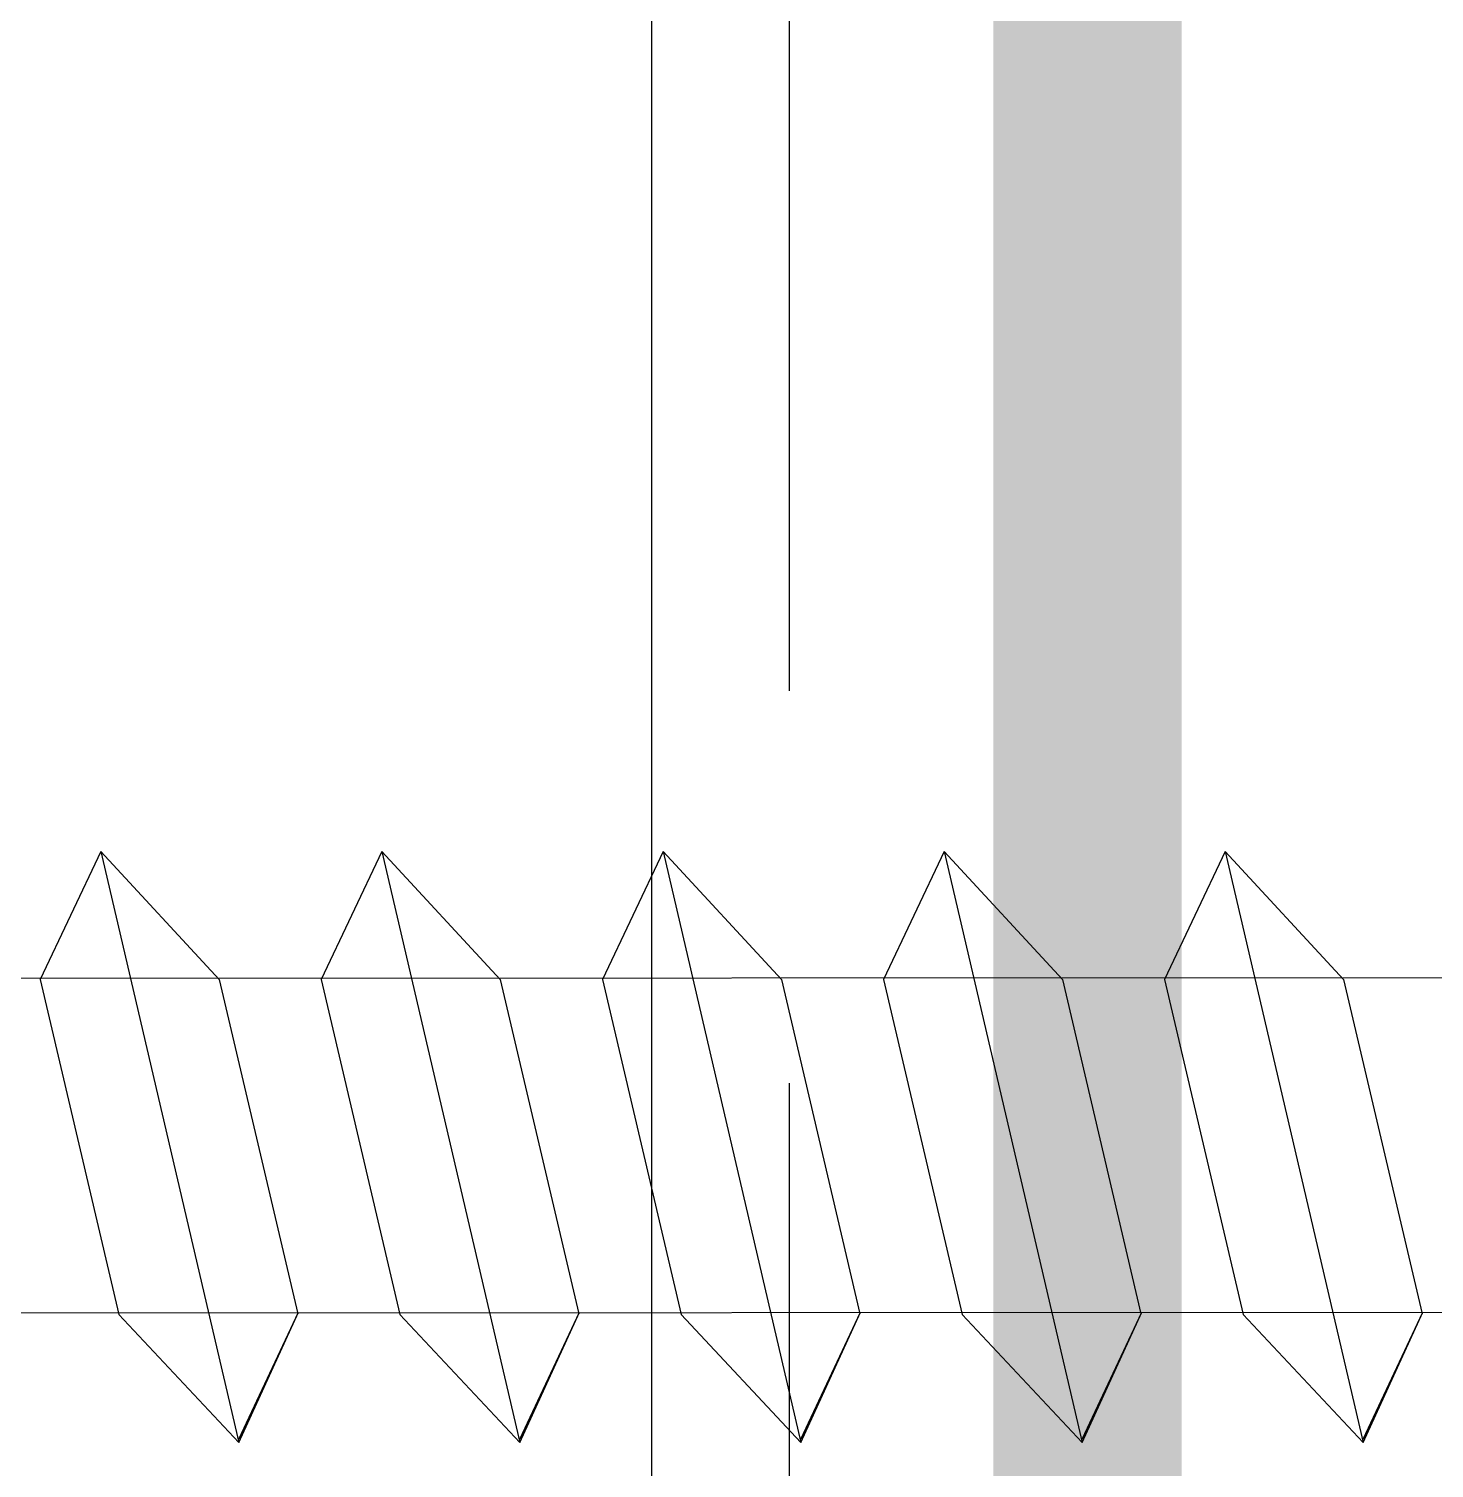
# Model space of a CAD drawing. Header units: inches. Extents: x 299.4 to 319.5, y -77.1 to -60.4.
# Drawn here: x 309.3407 to 309.7884, y -66.775 to -66.3166 of the extents above; entities that cross this region are included whole.
import ezdxf

# ---------------------------------------------------------------- set-up
doc = ezdxf.new("R2010")
doc.units = ezdxf.units.IN
doc.header["$MEASUREMENT"] = 0
doc.linetypes.add('HIDDEN', pattern=[0.375, 0.25, -0.125])
doc.layers.get('0').update_dxf_attribs({"linetype": 'CONTINUOUS'})
for name, color, linetype in [('FSBP-ACCESSORY-OTHER', 7, 'CONTINUOUS'), ('FSBP-ADHESIVE', 1, 'HIDDEN'), ('FSBP-MEMBRANE', 7, 'CONTINUOUS'), ('FSBP-WOOD', 7, 'CONTINUOUS')]:
    doc.layers.add(name, color=color, linetype=linetype)

msp = doc.modelspace()

# ---------------------------------------------------------------- linework, layer by layer
for p, q in [((309.36367, -66.5786), (309.34434, -66.61938)), ((309.36367, -66.5786), (309.34434, -66.61938)), ((309.36367, -66.5786), (309.34434, -66.61938)), ((309.36367, -66.5786), (309.34434, -66.61938)), ((309.36367, -66.5786), (309.34434, -66.61938)), ((309.36367, -66.5786), (309.34434, -66.61938)), ((309.36367, -66.5786), (309.34434, -66.61938)), ((309.36367, -66.5786), (309.34434, -66.61938)), ((309.36367, -66.5786), (309.34434, -66.61938)), ((309.36367, -66.5786), (309.34434, -66.61938)), ((309.36367, -66.5786), (309.34434, -66.61938)), ((309.36367, -66.5786), (309.34434, -66.61938)), ((309.36367, -66.5786), (309.34434, -66.61938)), ((309.36367, -66.5786), (309.34434, -66.61938)), ((309.36367, -66.5786), (309.34434, -66.61938)), ((309.36367, -66.5786), (309.34434, -66.61938)), ((309.36367, -66.5786), (309.4076, -66.76681)), ((309.36367, -66.5786), (309.40137, -66.61935)), ((309.36367, -66.5786), (309.4076, -66.76681)), ((309.36367, -66.5786), (309.40137, -66.61935)), ((309.36367, -66.5786), (309.4076, -66.76681)), ((309.36367, -66.5786), (309.40137, -66.61935)), ((309.36367, -66.5786), (309.4076, -66.76681)), ((309.36367, -66.5786), (309.40137, -66.61935)), ((309.36367, -66.5786), (309.4076, -66.76681)), ((309.36367, -66.5786), (309.40137, -66.61935)), ((309.36367, -66.5786), (309.4076, -66.76681)), ((309.36367, -66.5786), (309.40137, -66.61935)), ((309.36367, -66.5786), (309.4076, -66.76681)), ((309.36367, -66.5786), (309.40137, -66.61935)), ((309.36367, -66.5786), (309.4076, -66.76681)), ((309.36367, -66.5786), (309.40137, -66.61935)), ((309.36367, -66.5786), (309.4076, -66.76681)), ((309.36367, -66.5786), (309.40137, -66.61935)), ((309.36367, -66.5786), (309.4076, -66.76681)), ((309.36367, -66.5786), (309.40137, -66.61935)), ((309.36367, -66.5786), (309.4076, -66.76681)), ((309.36367, -66.5786), (309.40137, -66.61935)), ((309.36367, -66.5786), (309.4076, -66.76681)), ((309.36367, -66.5786), (309.40137, -66.61935)), ((309.36367, -66.5786), (309.4076, -66.76681)), ((309.36367, -66.5786), (309.40137, -66.61935)), ((309.36367, -66.5786), (309.4076, -66.76681)), ((309.36367, -66.5786), (309.40137, -66.61935)), ((309.36367, -66.5786), (309.4076, -66.76681)), ((309.36367, -66.5786), (309.40137, -66.61935)), ((309.36367, -66.5786), (309.4076, -66.76681)), ((309.36367, -66.5786), (309.40137, -66.61935)), ((309.4532, -66.5786), (309.43387, -66.61938)), ((309.4532, -66.5786), (309.43387, -66.61938)), ((309.4532, -66.5786), (309.43387, -66.61938)), ((309.4532, -66.5786), (309.43387, -66.61938)), ((309.4532, -66.5786), (309.43387, -66.61938)), ((309.4532, -66.5786), (309.43387, -66.61938)), ((309.4532, -66.5786), (309.43387, -66.61938)), ((309.4532, -66.5786), (309.43387, -66.61938)), ((309.4532, -66.5786), (309.43387, -66.61938)), ((309.4532, -66.5786), (309.43387, -66.61938)), ((309.4532, -66.5786), (309.43387, -66.61938)), ((309.4532, -66.5786), (309.43387, -66.61938)), ((309.4532, -66.5786), (309.43387, -66.61938)), ((309.4532, -66.5786), (309.43387, -66.61938)), ((309.4532, -66.5786), (309.43387, -66.61938)), ((309.4532, -66.5786), (309.43387, -66.61938)), ((309.4532, -66.5786), (309.49713, -66.76681)), ((309.4532, -66.5786), (309.4909, -66.61935)), ((309.4532, -66.5786), (309.49713, -66.76681)), ((309.4532, -66.5786), (309.4909, -66.61935)), ((309.4532, -66.5786), (309.49713, -66.76681)), ((309.4532, -66.5786), (309.4909, -66.61935)), ((309.4532, -66.5786), (309.49713, -66.76681)), ((309.4532, -66.5786), (309.4909, -66.61935)), ((309.4532, -66.5786), (309.49713, -66.76681)), ((309.4532, -66.5786), (309.4909, -66.61935)), ((309.4532, -66.5786), (309.49713, -66.76681)), ((309.4532, -66.5786), (309.4909, -66.61935)), ((309.4532, -66.5786), (309.49713, -66.76681)), ((309.4532, -66.5786), (309.4909, -66.61935)), ((309.4532, -66.5786), (309.49713, -66.76681)), ((309.4532, -66.5786), (309.4909, -66.61935)), ((309.4532, -66.5786), (309.49713, -66.76681)), ((309.4532, -66.5786), (309.4909, -66.61935)), ((309.4532, -66.5786), (309.49713, -66.76681)), ((309.4532, -66.5786), (309.4909, -66.61935)), ((309.4532, -66.5786), (309.49713, -66.76681)), ((309.4532, -66.5786), (309.4909, -66.61935)), ((309.4532, -66.5786), (309.49713, -66.76681)), ((309.4532, -66.5786), (309.4909, -66.61935)), ((309.4532, -66.5786), (309.49713, -66.76681)), ((309.4532, -66.5786), (309.4909, -66.61935)), ((309.4532, -66.5786), (309.49713, -66.76681)), ((309.4532, -66.5786), (309.4909, -66.61935)), ((309.4532, -66.5786), (309.49713, -66.76681)), ((309.4532, -66.5786), (309.4909, -66.61935)), ((309.4532, -66.5786), (309.49713, -66.76681)), ((309.4532, -66.5786), (309.4909, -66.61935)), ((309.54273, -66.5786), (309.5234, -66.61938)), ((309.54273, -66.5786), (309.5234, -66.61938)), ((309.54273, -66.5786), (309.5234, -66.61938)), ((309.54273, -66.5786), (309.5234, -66.61938)), ((309.54273, -66.5786), (309.5234, -66.61938)), ((309.54273, -66.5786), (309.5234, -66.61938)), ((309.54273, -66.5786), (309.5234, -66.61938)), ((309.54273, -66.5786), (309.5234, -66.61938)), ((309.54273, -66.5786), (309.5234, -66.61938)), ((309.54273, -66.5786), (309.5234, -66.61938)), ((309.54273, -66.5786), (309.5234, -66.61938)), ((309.54273, -66.5786), (309.5234, -66.61938)), ((309.54273, -66.5786), (309.5234, -66.61938)), ((309.54273, -66.5786), (309.5234, -66.61938)), ((309.54273, -66.5786), (309.5234, -66.61938)), ((309.54273, -66.5786), (309.5234, -66.61938)), ((309.54273, -66.5786), (309.58666, -66.76681)), ((309.54273, -66.5786), (309.58043, -66.61935)), ((309.54273, -66.5786), (309.58666, -66.76681)), ((309.54273, -66.5786), (309.58043, -66.61935)), ((309.54273, -66.5786), (309.58666, -66.76681)), ((309.54273, -66.5786), (309.58043, -66.61935)), ((309.54273, -66.5786), (309.58666, -66.76681)), ((309.54273, -66.5786), (309.58043, -66.61935)), ((309.54273, -66.5786), (309.58666, -66.76681)), ((309.54273, -66.5786), (309.58043, -66.61935)), ((309.54273, -66.5786), (309.58666, -66.76681)), ((309.54273, -66.5786), (309.58043, -66.61935)), ((309.54273, -66.5786), (309.58666, -66.76681)), ((309.54273, -66.5786), (309.58043, -66.61935)), ((309.54273, -66.5786), (309.58666, -66.76681)), ((309.54273, -66.5786), (309.58043, -66.61935)), ((309.54273, -66.5786), (309.58666, -66.76681)), ((309.54273, -66.5786), (309.58043, -66.61935)), ((309.54273, -66.5786), (309.58666, -66.76681)), ((309.54273, -66.5786), (309.58043, -66.61935)), ((309.54273, -66.5786), (309.58666, -66.76681)), ((309.54273, -66.5786), (309.58043, -66.61935)), ((309.54273, -66.5786), (309.58666, -66.76681)), ((309.54273, -66.5786), (309.58043, -66.61935)), ((309.54273, -66.5786), (309.58666, -66.76681)), ((309.54273, -66.5786), (309.58043, -66.61935)), ((309.54273, -66.5786), (309.58666, -66.76681)), ((309.54273, -66.5786), (309.58043, -66.61935)), ((309.54273, -66.5786), (309.58666, -66.76681)), ((309.54273, -66.5786), (309.58043, -66.61935)), ((309.54273, -66.5786), (309.58666, -66.76681)), ((309.54273, -66.5786), (309.58043, -66.61935)), ((309.63226, -66.5786), (309.61293, -66.61938)), ((309.63226, -66.5786), (309.61293, -66.61938)), ((309.63226, -66.5786), (309.61293, -66.61938)), ((309.63226, -66.5786), (309.61293, -66.61938)), ((309.63226, -66.5786), (309.61293, -66.61938)), ((309.63226, -66.5786), (309.61293, -66.61938)), ((309.63226, -66.5786), (309.61293, -66.61938)), ((309.63226, -66.5786), (309.61293, -66.61938)), ((309.63226, -66.5786), (309.61293, -66.61938)), ((309.63226, -66.5786), (309.61293, -66.61938)), ((309.63226, -66.5786), (309.61293, -66.61938)), ((309.63226, -66.5786), (309.61293, -66.61938)), ((309.63226, -66.5786), (309.61293, -66.61938)), ((309.63226, -66.5786), (309.61293, -66.61938)), ((309.63226, -66.5786), (309.61293, -66.61938)), ((309.63226, -66.5786), (309.61293, -66.61938)), ((309.63226, -66.5786), (309.67619, -66.76681)), ((309.63226, -66.5786), (309.66996, -66.61935)), ((309.63226, -66.5786), (309.67619, -66.76681)), ((309.63226, -66.5786), (309.66996, -66.61935)), ((309.63226, -66.5786), (309.67619, -66.76681)), ((309.63226, -66.5786), (309.66996, -66.61935)), ((309.63226, -66.5786), (309.67619, -66.76681)), ((309.63226, -66.5786), (309.66996, -66.61935)), ((309.63226, -66.5786), (309.67619, -66.76681)), ((309.63226, -66.5786), (309.66996, -66.61935)), ((309.63226, -66.5786), (309.67619, -66.76681)), ((309.63226, -66.5786), (309.66996, -66.61935)), ((309.63226, -66.5786), (309.67619, -66.76681)), ((309.63226, -66.5786), (309.66996, -66.61935)), ((309.63226, -66.5786), (309.67619, -66.76681)), ((309.63226, -66.5786), (309.66996, -66.61935)), ((309.63226, -66.5786), (309.67619, -66.76681)), ((309.63226, -66.5786), (309.66996, -66.61935)), ((309.63226, -66.5786), (309.67619, -66.76681)), ((309.63226, -66.5786), (309.66996, -66.61935)), ((309.63226, -66.5786), (309.67619, -66.76681)), ((309.63226, -66.5786), (309.66996, -66.61935)), ((309.63226, -66.5786), (309.67619, -66.76681)), ((309.63226, -66.5786), (309.66996, -66.61935)), ((309.63226, -66.5786), (309.67619, -66.76681)), ((309.63226, -66.5786), (309.66996, -66.61935)), ((309.63226, -66.5786), (309.67619, -66.76681)), ((309.63226, -66.5786), (309.66996, -66.61935)), ((309.63226, -66.5786), (309.67619, -66.76681)), ((309.63226, -66.5786), (309.66996, -66.61935)), ((309.63226, -66.5786), (309.67619, -66.76681)), ((309.63226, -66.5786), (309.66996, -66.61935)), ((309.72179, -66.5786), (309.70246, -66.61938)), ((309.72179, -66.5786), (309.70246, -66.61938)), ((309.72179, -66.5786), (309.70246, -66.61938)), ((309.72179, -66.5786), (309.70246, -66.61938)), ((309.72179, -66.5786), (309.70246, -66.61938)), ((309.72179, -66.5786), (309.70246, -66.61938)), ((309.72179, -66.5786), (309.70246, -66.61938)), ((309.72179, -66.5786), (309.70246, -66.61938)), ((309.72179, -66.5786), (309.70246, -66.61938)), ((309.72179, -66.5786), (309.70246, -66.61938)), ((309.72179, -66.5786), (309.70246, -66.61938)), ((309.72179, -66.5786), (309.70246, -66.61938)), ((309.72179, -66.5786), (309.70246, -66.61938)), ((309.72179, -66.5786), (309.70246, -66.61938)), ((309.72179, -66.5786), (309.70246, -66.61938)), ((309.72179, -66.5786), (309.70246, -66.61938)), ((309.72179, -66.5786), (309.76572, -66.76681)), ((309.72179, -66.5786), (309.75949, -66.61935)), ((309.72179, -66.5786), (309.76572, -66.76681)), ((309.72179, -66.5786), (309.75949, -66.61935)), ((309.72179, -66.5786), (309.76572, -66.76681)), ((309.72179, -66.5786), (309.75949, -66.61935)), ((309.72179, -66.5786), (309.76572, -66.76681)), ((309.72179, -66.5786), (309.75949, -66.61935)), ((309.72179, -66.5786), (309.76572, -66.76681)), ((309.72179, -66.5786), (309.75949, -66.61935)), ((309.72179, -66.5786), (309.76572, -66.76681)), ((309.72179, -66.5786), (309.75949, -66.61935)), ((309.72179, -66.5786), (309.76572, -66.76681)), ((309.72179, -66.5786), (309.75949, -66.61935)), ((309.72179, -66.5786), (309.76572, -66.76681)), ((309.72179, -66.5786), (309.75949, -66.61935)), ((309.72179, -66.5786), (309.76572, -66.76681)), ((309.72179, -66.5786), (309.75949, -66.61935)), ((309.72179, -66.5786), (309.76572, -66.76681)), ((309.72179, -66.5786), (309.75949, -66.61935)), ((309.72179, -66.5786), (309.76572, -66.76681)), ((309.72179, -66.5786), (309.75949, -66.61935)), ((309.72179, -66.5786), (309.76572, -66.76681)), ((309.72179, -66.5786), (309.75949, -66.61935)), ((309.72179, -66.5786), (309.76572, -66.76681)), ((309.72179, -66.5786), (309.75949, -66.61935)), ((309.72179, -66.5786), (309.76572, -66.76681)), ((309.72179, -66.5786), (309.75949, -66.61935)), ((309.72179, -66.5786), (309.76572, -66.76681)), ((309.72179, -66.5786), (309.75949, -66.61935)), ((309.72179, -66.5786), (309.76572, -66.76681)), ((309.72179, -66.5786), (309.75949, -66.61935)), ((309.34434, -66.61938), (309.36939, -66.72607)), ((309.34434, -66.61938), (309.36939, -66.72607)), ((309.34434, -66.61938), (309.36939, -66.72607)), ((309.34434, -66.61938), (309.36939, -66.72607)), ((309.34434, -66.61938), (309.36939, -66.72607)), ((309.34434, -66.61938), (309.36939, -66.72607)), ((309.34434, -66.61938), (309.36939, -66.72607)), ((309.34434, -66.61938), (309.36939, -66.72607)), ((309.34434, -66.61938), (309.36939, -66.72607)), ((309.34434, -66.61938), (309.36939, -66.72607)), ((309.34434, -66.61938), (309.36939, -66.72607)), ((309.34434, -66.61938), (309.36939, -66.72607)), ((309.34434, -66.61938), (309.36939, -66.72607)), ((309.34434, -66.61938), (309.36939, -66.72607)), ((309.34434, -66.61938), (309.36939, -66.72607)), ((309.34434, -66.61938), (309.36939, -66.72607)), ((309.40137, -66.61935), (309.42637, -66.72586)), ((309.40137, -66.61935), (309.42637, -66.72586)), ((309.40137, -66.61935), (309.42637, -66.72586)), ((309.40137, -66.61935), (309.42637, -66.72586)), ((309.40137, -66.61935), (309.42637, -66.72586)), ((309.40137, -66.61935), (309.42637, -66.72586)), ((309.40137, -66.61935), (309.42637, -66.72586)), ((309.40137, -66.61935), (309.42637, -66.72586)), ((309.40137, -66.61935), (309.42637, -66.72586)), ((309.40137, -66.61935), (309.42637, -66.72586)), ((309.40137, -66.61935), (309.42637, -66.72586)), ((309.40137, -66.61935), (309.42637, -66.72586)), ((309.40137, -66.61935), (309.42637, -66.72586)), ((309.40137, -66.61935), (309.42637, -66.72586)), ((309.40137, -66.61935), (309.42637, -66.72586)), ((309.40137, -66.61935), (309.42637, -66.72586)), ((309.43387, -66.61938), (309.45892, -66.72607)), ((309.43387, -66.61938), (309.45892, -66.72607)), ((309.43387, -66.61938), (309.45892, -66.72607)), ((309.43387, -66.61938), (309.45892, -66.72607)), ((309.43387, -66.61938), (309.45892, -66.72607)), ((309.43387, -66.61938), (309.45892, -66.72607)), ((309.43387, -66.61938), (309.45892, -66.72607)), ((309.43387, -66.61938), (309.45892, -66.72607)), ((309.43387, -66.61938), (309.45892, -66.72607)), ((309.43387, -66.61938), (309.45892, -66.72607)), ((309.43387, -66.61938), (309.45892, -66.72607)), ((309.43387, -66.61938), (309.45892, -66.72607)), ((309.43387, -66.61938), (309.45892, -66.72607)), ((309.43387, -66.61938), (309.45892, -66.72607)), ((309.43387, -66.61938), (309.45892, -66.72607)), ((309.43387, -66.61938), (309.45892, -66.72607)), ((309.4909, -66.61935), (309.5159, -66.72586)), ((309.4909, -66.61935), (309.5159, -66.72586)), ((309.4909, -66.61935), (309.5159, -66.72586)), ((309.4909, -66.61935), (309.5159, -66.72586)), ((309.4909, -66.61935), (309.5159, -66.72586)), ((309.4909, -66.61935), (309.5159, -66.72586)), ((309.4909, -66.61935), (309.5159, -66.72586)), ((309.4909, -66.61935), (309.5159, -66.72586)), ((309.4909, -66.61935), (309.5159, -66.72586)), ((309.4909, -66.61935), (309.5159, -66.72586)), ((309.4909, -66.61935), (309.5159, -66.72586)), ((309.4909, -66.61935), (309.5159, -66.72586)), ((309.4909, -66.61935), (309.5159, -66.72586)), ((309.4909, -66.61935), (309.5159, -66.72586)), ((309.4909, -66.61935), (309.5159, -66.72586)), ((309.4909, -66.61935), (309.5159, -66.72586)), ((309.5234, -66.61938), (309.54845, -66.72607)), ((309.5234, -66.61938), (309.54845, -66.72607)), ((309.5234, -66.61938), (309.54845, -66.72607)), ((309.5234, -66.61938), (309.54845, -66.72607)), ((309.5234, -66.61938), (309.54845, -66.72607)), ((309.5234, -66.61938), (309.54845, -66.72607)), ((309.5234, -66.61938), (309.54845, -66.72607)), ((309.5234, -66.61938), (309.54845, -66.72607)), ((309.5234, -66.61938), (309.54845, -66.72607)), ((309.5234, -66.61938), (309.54845, -66.72607)), ((309.5234, -66.61938), (309.54845, -66.72607)), ((309.5234, -66.61938), (309.54845, -66.72607)), ((309.5234, -66.61938), (309.54845, -66.72607)), ((309.5234, -66.61938), (309.54845, -66.72607)), ((309.5234, -66.61938), (309.54845, -66.72607)), ((309.5234, -66.61938), (309.54845, -66.72607)), ((309.58043, -66.61935), (309.60543, -66.72586)), ((309.58043, -66.61935), (309.60543, -66.72586)), ((309.58043, -66.61935), (309.60543, -66.72586)), ((309.58043, -66.61935), (309.60543, -66.72586)), ((309.58043, -66.61935), (309.60543, -66.72586)), ((309.58043, -66.61935), (309.60543, -66.72586)), ((309.58043, -66.61935), (309.60543, -66.72586)), ((309.58043, -66.61935), (309.60543, -66.72586)), ((309.58043, -66.61935), (309.60543, -66.72586)), ((309.58043, -66.61935), (309.60543, -66.72586)), ((309.58043, -66.61935), (309.60543, -66.72586)), ((309.58043, -66.61935), (309.60543, -66.72586)), ((309.58043, -66.61935), (309.60543, -66.72586)), ((309.58043, -66.61935), (309.60543, -66.72586)), ((309.58043, -66.61935), (309.60543, -66.72586)), ((309.58043, -66.61935), (309.60543, -66.72586)), ((309.61293, -66.61938), (309.63798, -66.72607)), ((309.61293, -66.61938), (309.63798, -66.72607)), ((309.61293, -66.61938), (309.63798, -66.72607)), ((309.61293, -66.61938), (309.63798, -66.72607)), ((309.61293, -66.61938), (309.63798, -66.72607)), ((309.61293, -66.61938), (309.63798, -66.72607)), ((309.61293, -66.61938), (309.63798, -66.72607)), ((309.61293, -66.61938), (309.63798, -66.72607)), ((309.61293, -66.61938), (309.63798, -66.72607)), ((309.61293, -66.61938), (309.63798, -66.72607)), ((309.61293, -66.61938), (309.63798, -66.72607)), ((309.61293, -66.61938), (309.63798, -66.72607)), ((309.61293, -66.61938), (309.63798, -66.72607)), ((309.61293, -66.61938), (309.63798, -66.72607)), ((309.61293, -66.61938), (309.63798, -66.72607)), ((309.61293, -66.61938), (309.63798, -66.72607)), ((309.66996, -66.61935), (309.69496, -66.72586)), ((309.66996, -66.61935), (309.69496, -66.72586)), ((309.66996, -66.61935), (309.69496, -66.72586)), ((309.66996, -66.61935), (309.69496, -66.72586)), ((309.66996, -66.61935), (309.69496, -66.72586)), ((309.66996, -66.61935), (309.69496, -66.72586)), ((309.66996, -66.61935), (309.69496, -66.72586)), ((309.66996, -66.61935), (309.69496, -66.72586)), ((309.66996, -66.61935), (309.69496, -66.72586)), ((309.66996, -66.61935), (309.69496, -66.72586)), ((309.66996, -66.61935), (309.69496, -66.72586)), ((309.66996, -66.61935), (309.69496, -66.72586)), ((309.66996, -66.61935), (309.69496, -66.72586)), ((309.66996, -66.61935), (309.69496, -66.72586)), ((309.66996, -66.61935), (309.69496, -66.72586)), ((309.66996, -66.61935), (309.69496, -66.72586)), ((309.70246, -66.61938), (309.72751, -66.72607)), ((309.70246, -66.61938), (309.72751, -66.72607)), ((309.70246, -66.61938), (309.72751, -66.72607)), ((309.70246, -66.61938), (309.72751, -66.72607)), ((309.70246, -66.61938), (309.72751, -66.72607)), ((309.70246, -66.61938), (309.72751, -66.72607)), ((309.70246, -66.61938), (309.72751, -66.72607)), ((309.70246, -66.61938), (309.72751, -66.72607)), ((309.70246, -66.61938), (309.72751, -66.72607)), ((309.70246, -66.61938), (309.72751, -66.72607)), ((309.70246, -66.61938), (309.72751, -66.72607)), ((309.70246, -66.61938), (309.72751, -66.72607)), ((309.70246, -66.61938), (309.72751, -66.72607)), ((309.70246, -66.61938), (309.72751, -66.72607)), ((309.70246, -66.61938), (309.72751, -66.72607)), ((309.70246, -66.61938), (309.72751, -66.72607)), ((309.75949, -66.61935), (309.78449, -66.72586)), ((309.75949, -66.61935), (309.78449, -66.72586)), ((309.75949, -66.61935), (309.78449, -66.72586)), ((309.75949, -66.61935), (309.78449, -66.72586)), ((309.75949, -66.61935), (309.78449, -66.72586)), ((309.75949, -66.61935), (309.78449, -66.72586)), ((309.75949, -66.61935), (309.78449, -66.72586)), ((309.75949, -66.61935), (309.78449, -66.72586)), ((309.75949, -66.61935), (309.78449, -66.72586)), ((309.75949, -66.61935), (309.78449, -66.72586)), ((309.75949, -66.61935), (309.78449, -66.72586)), ((309.75949, -66.61935), (309.78449, -66.72586)), ((309.75949, -66.61935), (309.78449, -66.72586)), ((309.75949, -66.61935), (309.78449, -66.72586)), ((309.75949, -66.61935), (309.78449, -66.72586)), ((309.75949, -66.61935), (309.78449, -66.72586)), ((309.36939, -66.72607), (309.4076, -66.76681)), ((309.36939, -66.72607), (309.4076, -66.76681)), ((309.36939, -66.72607), (309.4076, -66.76681)), ((309.36939, -66.72607), (309.4076, -66.76681)), ((309.36939, -66.72607), (309.4076, -66.76681)), ((309.36939, -66.72607), (309.4076, -66.76681)), ((309.36939, -66.72607), (309.4076, -66.76681)), ((309.36939, -66.72607), (309.4076, -66.76681)), ((309.36939, -66.72607), (309.4076, -66.76681)), ((309.36939, -66.72607), (309.4076, -66.76681)), ((309.36939, -66.72607), (309.4076, -66.76681)), ((309.36939, -66.72607), (309.4076, -66.76681)), ((309.36939, -66.72607), (309.4076, -66.76681)), ((309.36939, -66.72607), (309.4076, -66.76681)), ((309.36939, -66.72607), (309.4076, -66.76681)), ((309.36939, -66.72607), (309.4076, -66.76681)), ((309.4076, -66.76574), (309.42661, -66.72536)), ((309.4076, -66.76574), (309.42661, -66.72536)), ((309.4076, -66.76681), (309.42661, -66.72536)), ((309.4076, -66.76574), (309.42661, -66.72536)), ((309.4076, -66.76574), (309.42661, -66.72536)), ((309.4076, -66.76681), (309.42661, -66.72536)), ((309.4076, -66.76574), (309.42661, -66.72536)), ((309.4076, -66.76574), (309.42661, -66.72536)), ((309.4076, -66.76681), (309.42661, -66.72536)), ((309.4076, -66.76574), (309.42661, -66.72536)), ((309.4076, -66.76574), (309.42661, -66.72536)), ((309.4076, -66.76681), (309.42661, -66.72536)), ((309.4076, -66.76574), (309.42661, -66.72536)), ((309.4076, -66.76574), (309.42661, -66.72536)), ((309.4076, -66.76681), (309.42661, -66.72536)), ((309.4076, -66.76574), (309.42661, -66.72536)), ((309.4076, -66.76574), (309.42661, -66.72536)), ((309.4076, -66.76681), (309.42661, -66.72536)), ((309.4076, -66.76574), (309.42661, -66.72536)), ((309.4076, -66.76574), (309.42661, -66.72536)), ((309.4076, -66.76681), (309.42661, -66.72536)), ((309.4076, -66.76574), (309.42661, -66.72536)), ((309.4076, -66.76574), (309.42661, -66.72536)), ((309.4076, -66.76681), (309.42661, -66.72536)), ((309.4076, -66.76574), (309.42661, -66.72536)), ((309.4076, -66.76574), (309.42661, -66.72536)), ((309.4076, -66.76681), (309.42661, -66.72536)), ((309.4076, -66.76574), (309.42661, -66.72536)), ((309.4076, -66.76574), (309.42661, -66.72536)), ((309.4076, -66.76681), (309.42661, -66.72536)), ((309.4076, -66.76574), (309.42661, -66.72536)), ((309.4076, -66.76574), (309.42661, -66.72536)), ((309.4076, -66.76681), (309.42661, -66.72536)), ((309.4076, -66.76574), (309.42661, -66.72536)), ((309.4076, -66.76574), (309.42661, -66.72536)), ((309.4076, -66.76681), (309.42661, -66.72536)), ((309.4076, -66.76574), (309.42661, -66.72536)), ((309.4076, -66.76574), (309.42661, -66.72536)), ((309.4076, -66.76681), (309.42661, -66.72536)), ((309.4076, -66.76574), (309.42661, -66.72536)), ((309.4076, -66.76574), (309.42661, -66.72536)), ((309.4076, -66.76681), (309.42661, -66.72536)), ((309.4076, -66.76574), (309.42661, -66.72536)), ((309.4076, -66.76574), (309.42661, -66.72536)), ((309.4076, -66.76681), (309.42661, -66.72536)), ((309.4076, -66.76574), (309.42661, -66.72536)), ((309.4076, -66.76574), (309.42661, -66.72536)), ((309.4076, -66.76681), (309.42661, -66.72536)), ((309.45892, -66.72607), (309.49713, -66.76681)), ((309.45892, -66.72607), (309.49713, -66.76681)), ((309.45892, -66.72607), (309.49713, -66.76681)), ((309.45892, -66.72607), (309.49713, -66.76681)), ((309.45892, -66.72607), (309.49713, -66.76681)), ((309.45892, -66.72607), (309.49713, -66.76681)), ((309.45892, -66.72607), (309.49713, -66.76681)), ((309.45892, -66.72607), (309.49713, -66.76681)), ((309.45892, -66.72607), (309.49713, -66.76681)), ((309.45892, -66.72607), (309.49713, -66.76681)), ((309.45892, -66.72607), (309.49713, -66.76681)), ((309.45892, -66.72607), (309.49713, -66.76681)), ((309.45892, -66.72607), (309.49713, -66.76681)), ((309.45892, -66.72607), (309.49713, -66.76681)), ((309.45892, -66.72607), (309.49713, -66.76681)), ((309.45892, -66.72607), (309.49713, -66.76681)), ((309.49713, -66.76574), (309.51614, -66.72536)), ((309.49713, -66.76574), (309.51614, -66.72536)), ((309.49713, -66.76681), (309.51614, -66.72536)), ((309.49713, -66.76574), (309.51614, -66.72536)), ((309.49713, -66.76574), (309.51614, -66.72536)), ((309.49713, -66.76681), (309.51614, -66.72536)), ((309.49713, -66.76574), (309.51614, -66.72536)), ((309.49713, -66.76574), (309.51614, -66.72536)), ((309.49713, -66.76681), (309.51614, -66.72536)), ((309.49713, -66.76574), (309.51614, -66.72536)), ((309.49713, -66.76574), (309.51614, -66.72536)), ((309.49713, -66.76681), (309.51614, -66.72536)), ((309.49713, -66.76574), (309.51614, -66.72536)), ((309.49713, -66.76574), (309.51614, -66.72536)), ((309.49713, -66.76681), (309.51614, -66.72536)), ((309.49713, -66.76574), (309.51614, -66.72536)), ((309.49713, -66.76574), (309.51614, -66.72536)), ((309.49713, -66.76681), (309.51614, -66.72536)), ((309.49713, -66.76574), (309.51614, -66.72536)), ((309.49713, -66.76574), (309.51614, -66.72536)), ((309.49713, -66.76681), (309.51614, -66.72536)), ((309.49713, -66.76574), (309.51614, -66.72536)), ((309.49713, -66.76574), (309.51614, -66.72536)), ((309.49713, -66.76681), (309.51614, -66.72536)), ((309.49713, -66.76574), (309.51614, -66.72536)), ((309.49713, -66.76574), (309.51614, -66.72536)), ((309.49713, -66.76681), (309.51614, -66.72536)), ((309.49713, -66.76574), (309.51614, -66.72536)), ((309.49713, -66.76574), (309.51614, -66.72536)), ((309.49713, -66.76681), (309.51614, -66.72536)), ((309.49713, -66.76574), (309.51614, -66.72536)), ((309.49713, -66.76574), (309.51614, -66.72536)), ((309.49713, -66.76681), (309.51614, -66.72536)), ((309.49713, -66.76574), (309.51614, -66.72536)), ((309.49713, -66.76574), (309.51614, -66.72536)), ((309.49713, -66.76681), (309.51614, -66.72536)), ((309.49713, -66.76574), (309.51614, -66.72536)), ((309.49713, -66.76574), (309.51614, -66.72536)), ((309.49713, -66.76681), (309.51614, -66.72536)), ((309.49713, -66.76574), (309.51614, -66.72536)), ((309.49713, -66.76574), (309.51614, -66.72536)), ((309.49713, -66.76681), (309.51614, -66.72536)), ((309.49713, -66.76574), (309.51614, -66.72536)), ((309.49713, -66.76574), (309.51614, -66.72536)), ((309.49713, -66.76681), (309.51614, -66.72536)), ((309.49713, -66.76574), (309.51614, -66.72536)), ((309.49713, -66.76574), (309.51614, -66.72536)), ((309.49713, -66.76681), (309.51614, -66.72536)), ((309.54845, -66.72607), (309.58666, -66.76681)), ((309.54845, -66.72607), (309.58666, -66.76681)), ((309.54845, -66.72607), (309.58666, -66.76681)), ((309.54845, -66.72607), (309.58666, -66.76681)), ((309.54845, -66.72607), (309.58666, -66.76681)), ((309.54845, -66.72607), (309.58666, -66.76681)), ((309.54845, -66.72607), (309.58666, -66.76681)), ((309.54845, -66.72607), (309.58666, -66.76681)), ((309.54845, -66.72607), (309.58666, -66.76681)), ((309.54845, -66.72607), (309.58666, -66.76681)), ((309.54845, -66.72607), (309.58666, -66.76681)), ((309.54845, -66.72607), (309.58666, -66.76681)), ((309.54845, -66.72607), (309.58666, -66.76681)), ((309.54845, -66.72607), (309.58666, -66.76681)), ((309.54845, -66.72607), (309.58666, -66.76681)), ((309.54845, -66.72607), (309.58666, -66.76681)), ((309.58666, -66.76574), (309.60567, -66.72536)), ((309.58666, -66.76574), (309.60567, -66.72536)), ((309.58666, -66.76681), (309.60567, -66.72536)), ((309.58666, -66.76574), (309.60567, -66.72536)), ((309.58666, -66.76574), (309.60567, -66.72536)), ((309.58666, -66.76681), (309.60567, -66.72536)), ((309.58666, -66.76574), (309.60567, -66.72536)), ((309.58666, -66.76574), (309.60567, -66.72536)), ((309.58666, -66.76681), (309.60567, -66.72536)), ((309.58666, -66.76574), (309.60567, -66.72536)), ((309.58666, -66.76574), (309.60567, -66.72536)), ((309.58666, -66.76681), (309.60567, -66.72536)), ((309.58666, -66.76574), (309.60567, -66.72536)), ((309.58666, -66.76574), (309.60567, -66.72536)), ((309.58666, -66.76681), (309.60567, -66.72536)), ((309.58666, -66.76574), (309.60567, -66.72536)), ((309.58666, -66.76574), (309.60567, -66.72536)), ((309.58666, -66.76681), (309.60567, -66.72536)), ((309.58666, -66.76574), (309.60567, -66.72536)), ((309.58666, -66.76574), (309.60567, -66.72536)), ((309.58666, -66.76681), (309.60567, -66.72536)), ((309.58666, -66.76574), (309.60567, -66.72536)), ((309.58666, -66.76574), (309.60567, -66.72536)), ((309.58666, -66.76681), (309.60567, -66.72536)), ((309.58666, -66.76574), (309.60567, -66.72536)), ((309.58666, -66.76574), (309.60567, -66.72536)), ((309.58666, -66.76681), (309.60567, -66.72536)), ((309.58666, -66.76574), (309.60567, -66.72536)), ((309.58666, -66.76574), (309.60567, -66.72536)), ((309.58666, -66.76681), (309.60567, -66.72536)), ((309.58666, -66.76574), (309.60567, -66.72536)), ((309.58666, -66.76574), (309.60567, -66.72536)), ((309.58666, -66.76681), (309.60567, -66.72536)), ((309.58666, -66.76574), (309.60567, -66.72536)), ((309.58666, -66.76574), (309.60567, -66.72536)), ((309.58666, -66.76681), (309.60567, -66.72536)), ((309.58666, -66.76574), (309.60567, -66.72536)), ((309.58666, -66.76574), (309.60567, -66.72536)), ((309.58666, -66.76681), (309.60567, -66.72536)), ((309.58666, -66.76574), (309.60567, -66.72536)), ((309.58666, -66.76574), (309.60567, -66.72536)), ((309.58666, -66.76681), (309.60567, -66.72536)), ((309.58666, -66.76574), (309.60567, -66.72536)), ((309.58666, -66.76574), (309.60567, -66.72536)), ((309.58666, -66.76681), (309.60567, -66.72536)), ((309.58666, -66.76574), (309.60567, -66.72536)), ((309.58666, -66.76574), (309.60567, -66.72536)), ((309.58666, -66.76681), (309.60567, -66.72536)), ((309.63798, -66.72607), (309.67619, -66.76681)), ((309.63798, -66.72607), (309.67619, -66.76681)), ((309.63798, -66.72607), (309.67619, -66.76681)), ((309.63798, -66.72607), (309.67619, -66.76681)), ((309.63798, -66.72607), (309.67619, -66.76681)), ((309.63798, -66.72607), (309.67619, -66.76681)), ((309.63798, -66.72607), (309.67619, -66.76681)), ((309.63798, -66.72607), (309.67619, -66.76681)), ((309.63798, -66.72607), (309.67619, -66.76681)), ((309.63798, -66.72607), (309.67619, -66.76681)), ((309.63798, -66.72607), (309.67619, -66.76681)), ((309.63798, -66.72607), (309.67619, -66.76681)), ((309.63798, -66.72607), (309.67619, -66.76681)), ((309.63798, -66.72607), (309.67619, -66.76681)), ((309.63798, -66.72607), (309.67619, -66.76681)), ((309.63798, -66.72607), (309.67619, -66.76681)), ((309.67619, -66.76574), (309.6952, -66.72536)), ((309.67619, -66.76574), (309.6952, -66.72536)), ((309.67619, -66.76681), (309.6952, -66.72536)), ((309.67619, -66.76574), (309.6952, -66.72536)), ((309.67619, -66.76574), (309.6952, -66.72536)), ((309.67619, -66.76681), (309.6952, -66.72536)), ((309.67619, -66.76574), (309.6952, -66.72536)), ((309.67619, -66.76574), (309.6952, -66.72536)), ((309.67619, -66.76681), (309.6952, -66.72536)), ((309.67619, -66.76574), (309.6952, -66.72536)), ((309.67619, -66.76574), (309.6952, -66.72536)), ((309.67619, -66.76681), (309.6952, -66.72536)), ((309.67619, -66.76574), (309.6952, -66.72536)), ((309.67619, -66.76574), (309.6952, -66.72536)), ((309.67619, -66.76681), (309.6952, -66.72536)), ((309.67619, -66.76574), (309.6952, -66.72536)), ((309.67619, -66.76574), (309.6952, -66.72536)), ((309.67619, -66.76681), (309.6952, -66.72536)), ((309.67619, -66.76574), (309.6952, -66.72536)), ((309.67619, -66.76574), (309.6952, -66.72536)), ((309.67619, -66.76681), (309.6952, -66.72536)), ((309.67619, -66.76574), (309.6952, -66.72536)), ((309.67619, -66.76574), (309.6952, -66.72536)), ((309.67619, -66.76681), (309.6952, -66.72536)), ((309.67619, -66.76574), (309.6952, -66.72536)), ((309.67619, -66.76574), (309.6952, -66.72536)), ((309.67619, -66.76681), (309.6952, -66.72536)), ((309.67619, -66.76574), (309.6952, -66.72536)), ((309.67619, -66.76574), (309.6952, -66.72536)), ((309.67619, -66.76681), (309.6952, -66.72536)), ((309.67619, -66.76574), (309.6952, -66.72536)), ((309.67619, -66.76574), (309.6952, -66.72536)), ((309.67619, -66.76681), (309.6952, -66.72536)), ((309.67619, -66.76574), (309.6952, -66.72536)), ((309.67619, -66.76574), (309.6952, -66.72536)), ((309.67619, -66.76681), (309.6952, -66.72536)), ((309.67619, -66.76574), (309.6952, -66.72536)), ((309.67619, -66.76574), (309.6952, -66.72536)), ((309.67619, -66.76681), (309.6952, -66.72536)), ((309.67619, -66.76574), (309.6952, -66.72536)), ((309.67619, -66.76574), (309.6952, -66.72536)), ((309.67619, -66.76681), (309.6952, -66.72536)), ((309.67619, -66.76574), (309.6952, -66.72536)), ((309.67619, -66.76574), (309.6952, -66.72536)), ((309.67619, -66.76681), (309.6952, -66.72536)), ((309.67619, -66.76574), (309.6952, -66.72536)), ((309.67619, -66.76574), (309.6952, -66.72536)), ((309.67619, -66.76681), (309.6952, -66.72536)), ((309.72751, -66.72607), (309.76572, -66.76681)), ((309.72751, -66.72607), (309.76572, -66.76681)), ((309.72751, -66.72607), (309.76572, -66.76681)), ((309.72751, -66.72607), (309.76572, -66.76681)), ((309.72751, -66.72607), (309.76572, -66.76681)), ((309.72751, -66.72607), (309.76572, -66.76681)), ((309.72751, -66.72607), (309.76572, -66.76681)), ((309.72751, -66.72607), (309.76572, -66.76681)), ((309.72751, -66.72607), (309.76572, -66.76681)), ((309.72751, -66.72607), (309.76572, -66.76681)), ((309.72751, -66.72607), (309.76572, -66.76681)), ((309.72751, -66.72607), (309.76572, -66.76681)), ((309.72751, -66.72607), (309.76572, -66.76681)), ((309.72751, -66.72607), (309.76572, -66.76681)), ((309.72751, -66.72607), (309.76572, -66.76681)), ((309.72751, -66.72607), (309.76572, -66.76681)), ((309.76571, -66.76574), (309.78473, -66.72536)), ((309.76571, -66.76574), (309.78473, -66.72536)), ((309.76571, -66.76574), (309.78473, -66.72536)), ((309.76571, -66.76574), (309.78473, -66.72536)), ((309.76571, -66.76574), (309.78473, -66.72536)), ((309.76571, -66.76574), (309.78473, -66.72536)), ((309.76571, -66.76574), (309.78473, -66.72536)), ((309.76571, -66.76574), (309.78473, -66.72536)), ((309.76571, -66.76574), (309.78473, -66.72536)), ((309.76571, -66.76574), (309.78473, -66.72536)), ((309.76571, -66.76574), (309.78473, -66.72536)), ((309.76571, -66.76574), (309.78473, -66.72536)), ((309.76571, -66.76574), (309.78473, -66.72536)), ((309.76571, -66.76574), (309.78473, -66.72536)), ((309.76571, -66.76574), (309.78473, -66.72536)), ((309.76571, -66.76574), (309.78473, -66.72536)), ((309.76571, -66.76574), (309.78473, -66.72536)), ((309.76571, -66.76574), (309.78473, -66.72536)), ((309.76571, -66.76574), (309.78473, -66.72536)), ((309.76571, -66.76574), (309.78473, -66.72536)), ((309.76571, -66.76574), (309.78473, -66.72536)), ((309.76571, -66.76574), (309.78473, -66.72536)), ((309.76571, -66.76574), (309.78473, -66.72536)), ((309.76571, -66.76574), (309.78473, -66.72536)), ((309.76571, -66.76574), (309.78473, -66.72536)), ((309.76571, -66.76574), (309.78473, -66.72536)), ((309.76571, -66.76574), (309.78473, -66.72536)), ((309.76571, -66.76574), (309.78473, -66.72536)), ((309.76571, -66.76574), (309.78473, -66.72536)), ((309.76571, -66.76574), (309.78473, -66.72536)), ((309.76571, -66.76574), (309.78473, -66.72536)), ((309.76571, -66.76574), (309.78473, -66.72536)), ((309.76572, -66.76681), (309.78473, -66.72536)), ((309.76572, -66.76681), (309.78473, -66.72536)), ((309.76572, -66.76681), (309.78473, -66.72536)), ((309.76572, -66.76681), (309.78473, -66.72536)), ((309.76572, -66.76681), (309.78473, -66.72536)), ((309.76572, -66.76681), (309.78473, -66.72536)), ((309.76572, -66.76681), (309.78473, -66.72536)), ((309.76572, -66.76681), (309.78473, -66.72536)), ((309.76572, -66.76681), (309.78473, -66.72536)), ((309.76572, -66.76681), (309.78473, -66.72536)), ((309.76572, -66.76681), (309.78473, -66.72536)), ((309.76572, -66.76681), (309.78473, -66.72536)), ((309.76572, -66.76681), (309.78473, -66.72536)), ((309.76572, -66.76681), (309.78473, -66.72536)), ((309.76572, -66.76681), (309.78473, -66.72536)), ((309.76572, -66.76681), (309.78473, -66.72536))]:
    msp.add_line(p, q)
at = {"layer": 'FSBP-ACCESSORY-OTHER'}
for p, q in [((308.49268, -66.61936), (310.05999, -66.61861)), ((310.06001, -66.72531), (308.49269, -66.72607))]:
    msp.add_line(p, q, dxfattribs=at)
at = {"layer": 'FSBP-ADHESIVE', "linetype": 'HIDDEN'}
msp.add_line((309.58291, -65.5274), (309.58291, -72.43932), dxfattribs=at)
at = {"layer": 'FSBP-MEMBRANE', "linetype": 'Continuous', "const_width": 0.06}
msp.add_lwpolyline([(309.67794, -72.43932), (309.67794, -65.55865, 0.414214), (309.55294, -65.43365), (309.35895, -65.43365), (308.51161, -65.43365)], format="xyb", dxfattribs=at)
at = {"layer": 'FSBP-WOOD', "linetype": 'Continuous'}
msp.add_lwpolyline([(308.51161, -65.62115), (309.5391, -65.62115), (309.5391, -67.12115), (308.33423, -67.12115), (305.78226, -67.12115), (304.30825, -67.12115), (304.30825, -66.34887)], dxfattribs=at)

doc.saveas('drawing.dxf')
